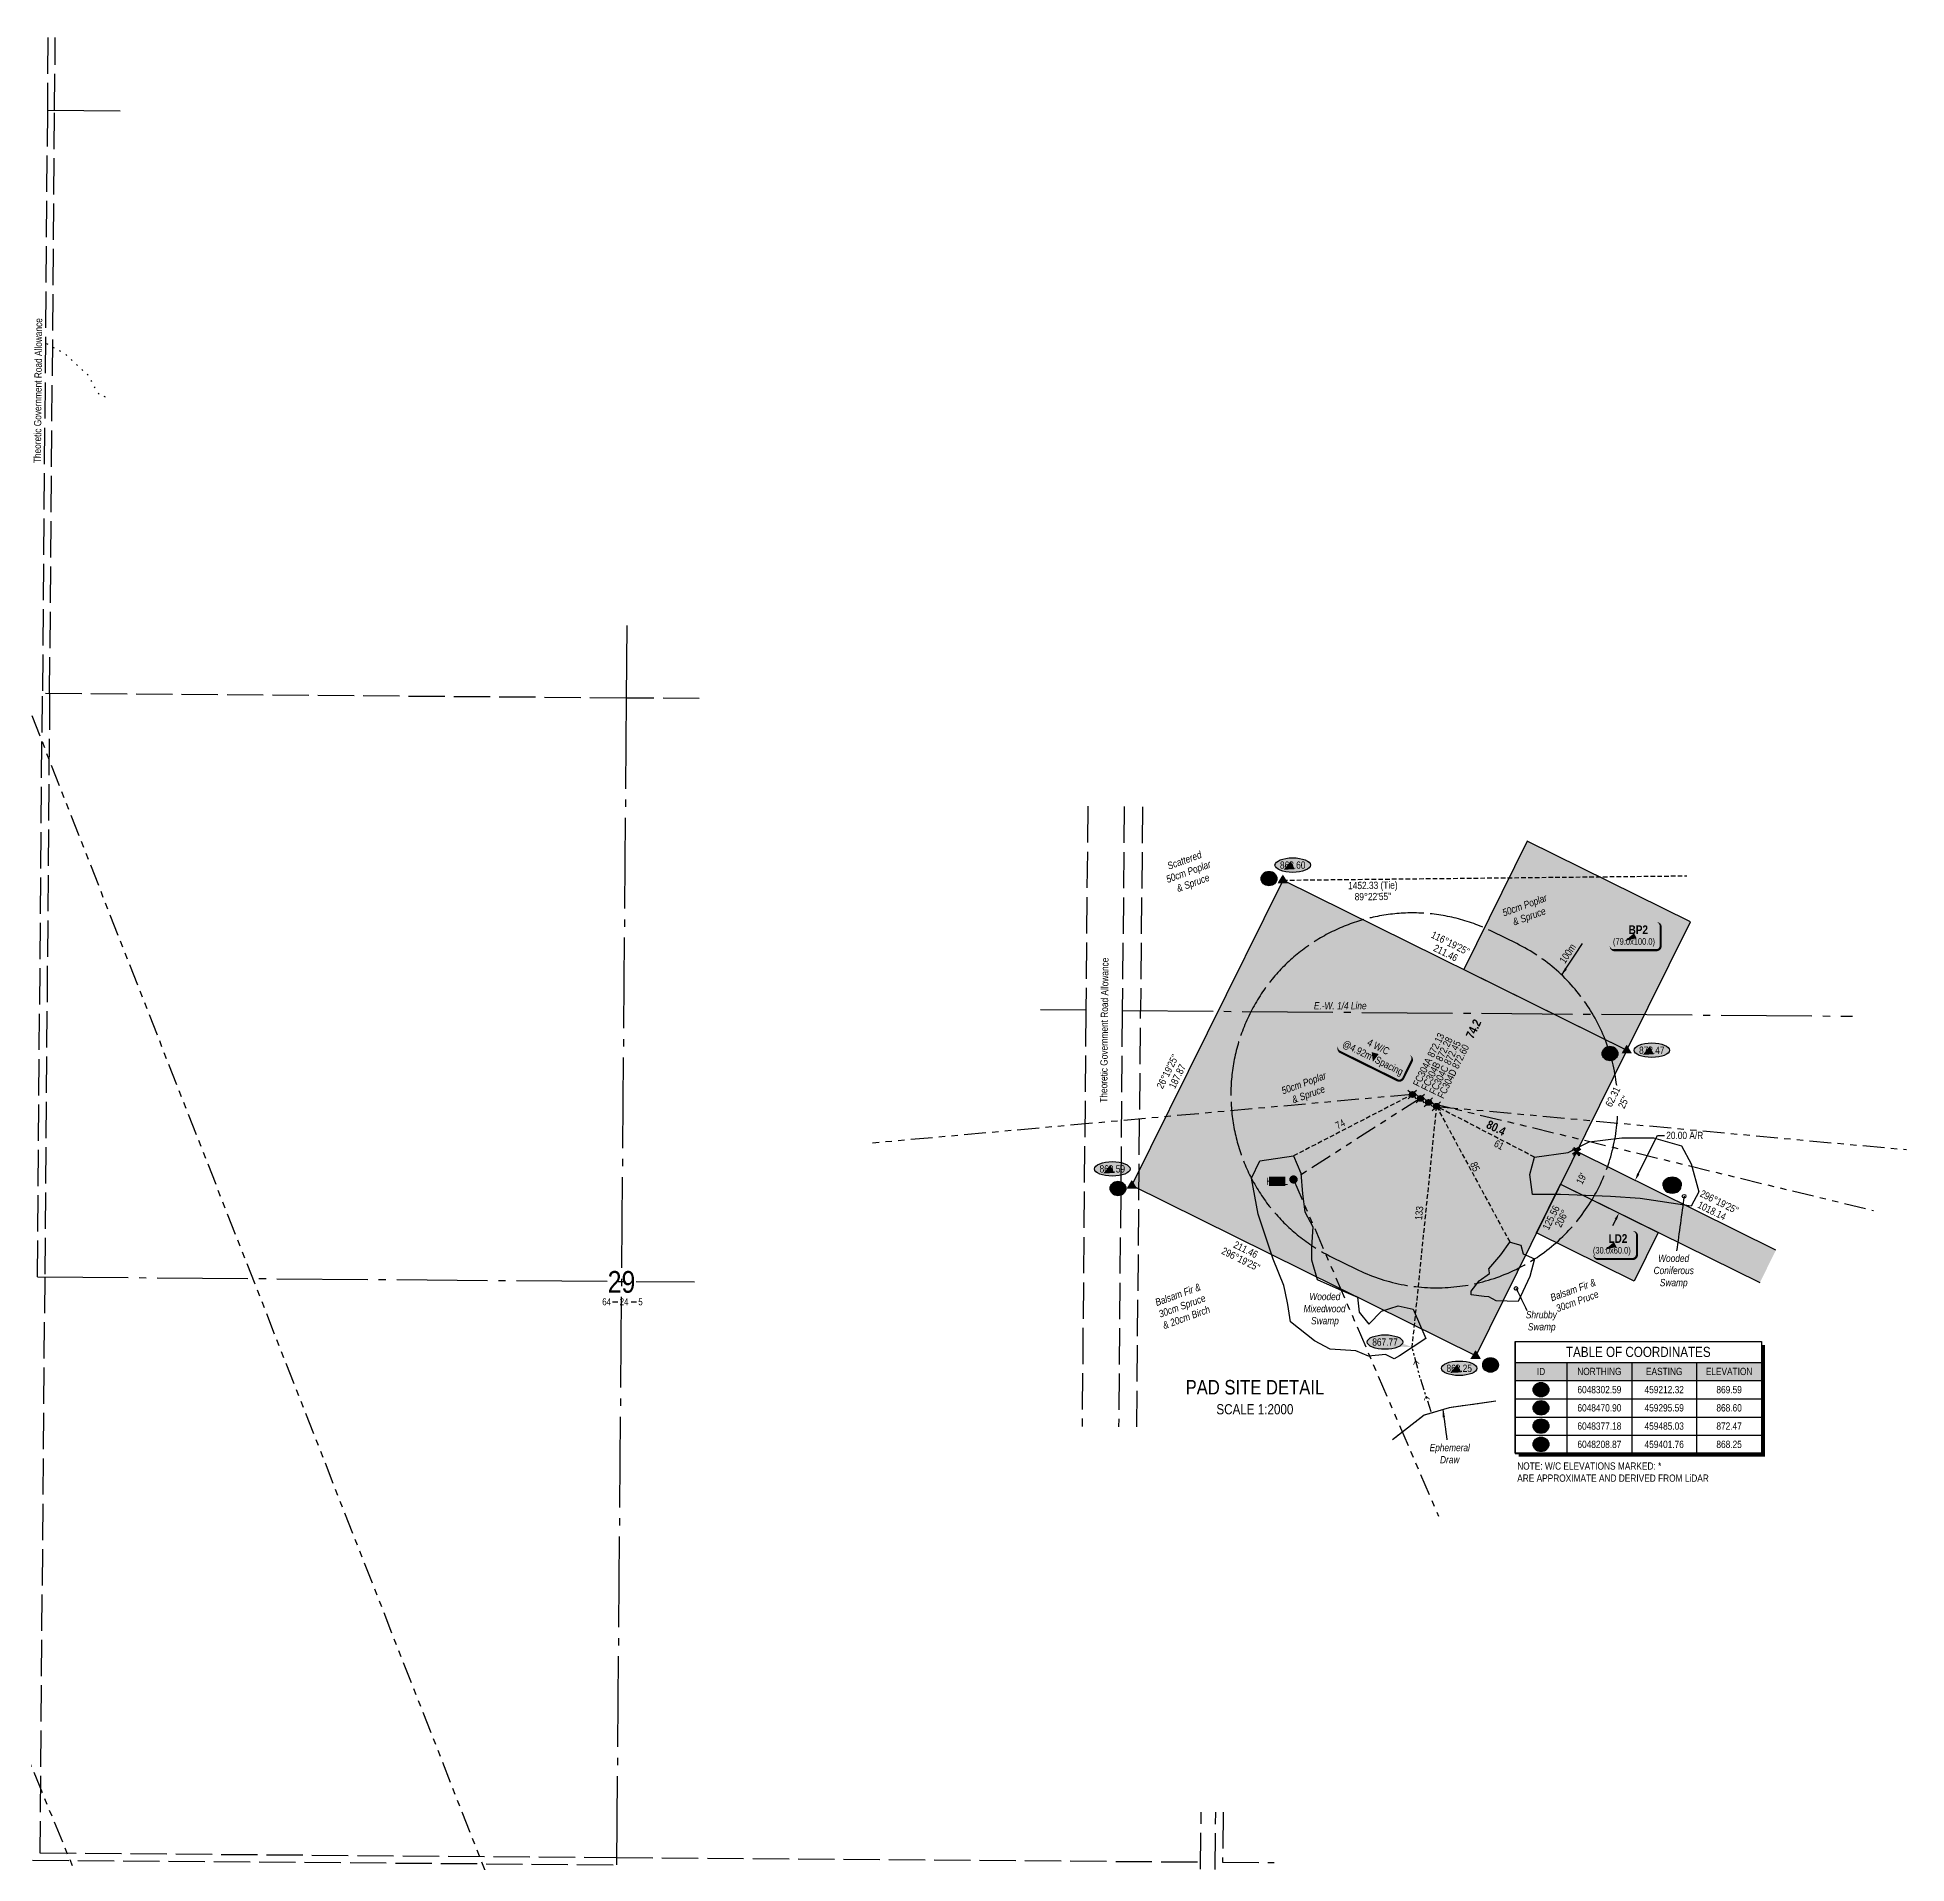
# Model space of a CAD drawing. Extents: x 451222 to 473419, y 6037124 to 6050105.
# Drawn here: x 460822 to 463397, y 6045971 to 6048486 of the extents above; entities that cross this region are included whole.
import ezdxf
from ezdxf.enums import TextEntityAlignment as Align

# ---------------------------------------------------------------- set-up
doc = ezdxf.new("R2010")
doc.units = 0
doc.header["$LTSCALE"] = 5
doc.header["$PDSIZE"] = 0.5
for name, pattern in [('foc-BUFFER', [16.75, 15, -1.75]), ('foc-DRILLPATH', [14.75, 6, -1.75, 1.75, -1.75, 1.75, -1.75]), ('foc-QUARTERLINE', [33, 25, -3, 2, -3]), ('foc-TIELINE', [1.875, 1.25, -0.625]), ('foc-TOPO-ephemeral', [6.25, 3.125, -0.625, 0.625, -0.625, 0.625, -0.625]), ('foc-UNSURVEYED', [12.5, 10, -2.5]), ('foc-WHEELTRACKS', [2, 0.4, -1.6])]:
    doc.linetypes.add(name, pattern=pattern)
doc.layers.get('Defpoints').update_dxf_attribs({"color": 9})
for name, color, linetype in [('10', 1, 'Continuous'), ('9', 3, 'Continuous'), ('AUX-BUFFER', 7, 'foc-BUFFER'), ('CG-NOTES', 7, 'Continuous'), ('DETAIL-T', 7, 'Continuous'), ('L-BD', 7, 'Continuous'), ('L-MON', 1, 'Continuous'), ('L-QSEC', 8, 'foc-QUARTERLINE'), ('L-ROAD-T', 7, 'Continuous'), ('L-SECLBL', 7, 'Continuous'), ('L-SECQ', 8, 'foc-QUARTERLINE'), ('L-TIE', 7, 'foc-TIELINE'), ('L-USEC', 7, 'foc-UNSURVEYED'), ('P-CROSSINGS', 250, 'Continuous'), ('P-ELEVATION', 7, 'Continuous'), ('P-PDRILLPATH', 12, 'foc-DRILLPATH'), ('P-PROPOSED', 10, 'Continuous'), ('P-PROPOSED-H', 21, 'Continuous'), ('P-TEMP-BLOCKS', 250, 'Continuous'), ('P-TEMP-H', 41, 'Continuous'), ('P-TEMP_WORKSPACE', 46, 'Continuous'), ('P-TXT', 4, 'Continuous'), ('T-BUSH-T', 110, 'Continuous'), ('T-DRAW', 143, 'foc-TOPO-ephemeral'), ('T-TIE', 201, 'foc-TIELINE'), ('T-WATER-P3', 160, 'foc-WHEELTRACKS'), ('T-WATER-T', 170, 'Continuous'), ('WETLAND', 143, 'Continuous'), ('WETLAND-T', 146, 'Continuous')]:
    doc.layers.add(name, color=color, linetype=linetype)
doc.layers.add('T-TIE-T', color=201, linetype='Continuous', lineweight=18)
doc.styles.add('80', font='ARIALN.TTF', dxfattribs={"height": 10})
doc.styles.add('80CG', font='ARIALN.TTF', dxfattribs={"height": 10})
doc.styles.add('80L', font='ARIALN.TTF', dxfattribs={"height": 10})
doc.styles.add('BOLD', font='ARIALNB.TTF')
doc.styles.add('Crossing', font='ARIALN.TTF', dxfattribs={"height": 10})
doc.styles.add('foc-LtypeFont', font='ARIALN.TTF', dxfattribs={"height": 7.35})
doc.styles.add('SIMPLEX', font='ARIALN.TTF')
doc.styles.get("Standard").update_dxf_attribs({"font": 'ARIALN.TTF'})
doc.linetypes.add('foc-TOPO-flowdirection-NOLINE', pattern='A,0,[">",foc-LtypeFont,S=0.3,R=0,X=0,Y=-0.945],-20,[">",foc-LtypeFont,S=0.3,R=0,X=0,Y=-0.945],0', length=20)
doc.dimstyles.new('CG2011', dxfattribs={"dimscale": 5, "dimtxt": 9, "dimasz": 2, "dimexe": 0.2, "dimexo": 0.0625, "dimgap": 0.5, "dimtad": 0, "dimtih": 1, "dimtoh": 1, "dimzin": 0, "dimdsep": 46, "dimtxsty": '80CG', "dimcen": 0.1, "dimse1": 1, "dimse2": 1, "dimclrd": 256, "dimclrt": 256, "dimaunit": 1, "dimadec": 4, "dimazin": 0, "dimtfac": 0.06, "dimtofl": 0, "dimtmove": 0, "dimatfit": 1, "dimfxl": 0.2, "dimtolj": 1, "dimtzin": 0, "dimlwd": -1, "dimarcsym": 0})
doc.dimstyles.new('Compass 5 000', dxfattribs={"dimscale": 5, "dimtxt": 9, "dimasz": 2, "dimexe": 0.2, "dimexo": 0.0625, "dimgap": 0.5, "dimtad": 0, "dimtih": 1, "dimtoh": 1, "dimzin": 0, "dimdsep": 46, "dimtxsty": '80CG', "dimcen": 0.1, "dimse1": 1, "dimse2": 1, "dimclrd": 256, "dimclrt": 256, "dimaunit": 1, "dimadec": 4, "dimazin": 0, "dimtfac": 0.06, "dimtofl": 0, "dimtmove": 0, "dimatfit": 1, "dimfxl": 0.2, "dimtolj": 1, "dimtzin": 0, "dimlwd": -1, "dimarcsym": 0})

# ---------------------------------------------------------------- blocks, each defined once
blk = doc.blocks.new('*U471')
h = blk.add_hatch(color=191)
edge = h.paths.add_edge_path()
edge.add_line((-29, -20), (29, -20))
edge.add_arc((29, -14), 6, 270, 360)
edge.add_line((35, -14), (35, 12.5))
edge.add_arc((29, 12.5), 6, 0, 90)
edge.add_line((29, 18.5), (-29, 18.5))
edge.add_arc((-29, 12.5), 6, 90, 180)
edge.add_line((-35, 12.5), (-35, -14))
edge.add_arc((-29, -14), 6, 180, 270)
at = {"color": 250, "flags": 128}
blk.add_lwpolyline([(-29, -20, 3, 3, 0), (29, -20, 3, 3, 0.414214), (35, -14, 3, 3, 0), (35, 12.5, 3, 0, 0.414214), (29, 18.5, 0, 0, 0), (-29, 18.5, 0, 0, 0.414214), (-35, 12.5, 0, 0, 0), (-35, -14, 0, 3, 0.414214)], format="xyseb", close=True, dxfattribs=at)
at = {"flags": 128}
blk.add_lwpolyline([(-14.5, -7.4, 0, 7.5, 0), (0, 0, 0, 0, 0)], format="xyseb", dxfattribs=at)
at = {"color": 250}
for tag, p, height, style in [('TEMP_AREA_W1_001', (-9.2, 2.2), 12, 'BOLD'), ('ENTER_TEXT_001', (-30.7, -12.5), 9, '80')]:
    blk.add_attdef(tag, p, '', height=height, dxfattribs=dict(at, style=style))
blk = doc.blocks.new('*U472')
h = blk.add_hatch(color=191)
edge = h.paths.add_edge_path()
edge.add_line((-24, -20), (24, -20))
edge.add_arc((24, -14), 6, 270, 360)
edge.add_line((30, -14), (30, 12.5))
edge.add_arc((24, 12.5), 6, 0, 90)
edge.add_line((24, 18.5), (-24, 18.5))
edge.add_arc((-24, 12.5), 6, 90, 180)
edge.add_line((-30, 12.5), (-30, -14))
edge.add_arc((-24, -14), 6, 180, 270)
at = {"color": 250, "flags": 128}
blk.add_lwpolyline([(-24, -20, 3, 3, 0), (24, -20, 3, 3, 0.414214), (30, -14, 3, 3, 0), (30, 12.5, 3, 0, 0.414214), (24, 18.5, 0, 0, 0), (-24, 18.5, 0, 0, 0.414214), (-30, 12.5, 0, 0, 0), (-30, -14, 0, 3, 0.414214)], format="xyseb", close=True, dxfattribs=at)
at = {"flags": 128}
blk.add_lwpolyline([(-14.5, -7.4, 0, 7.5, 0), (0, 0, 0, 0, 0)], format="xyseb", dxfattribs=at)
at = {"color": 250}
for tag, p, height, style in [('TEMP_AREA_W1_001', (-9.2, 2.2), 12, 'BOLD'), ('ENTER_TEXT_001', (-30.7, -12.5), 9, '80')]:
    blk.add_attdef(tag, p, '', height=height, dxfattribs=dict(at, style=style))
blk = doc.blocks.new('xing2')
h = blk.add_hatch(color=50)
h.dxf.hatch_style = 1
edge = h.paths.add_edge_path()
edge.add_ellipse((0, 0), major_axis=(-12.5, 0), ratio=0.816297, start_angle=0, end_angle=360)
h = blk.add_hatch(color=250)
h.dxf.hatch_style = 1
edge = h.paths.add_edge_path()
edge.add_ellipse((0, -2), major_axis=(-12.5, 0), ratio=0.816297, start_angle=0, end_angle=180)
edge.add_line((12.5, -2), (12.5, 0))
edge.add_ellipse((0, 0), major_axis=(-12.5, 0), ratio=0.816297, start_angle=0, end_angle=180, ccw=False)
edge.add_line((-12.5, 0), (-12.5, -2))
at = {"color": 250}
blk.add_ellipse((0, 0), major_axis=(-12.5, 0), ratio=0.816297, dxfattribs=at)
blk.add_ellipse((0, -2), major_axis=(-12.5, 0), ratio=0.816297, start_param=0, end_param=3.141593, dxfattribs=at)
at = {"color": 250, "style": 'Crossing'}
blk.add_attdef('CROSSING', text='', height=9, dxfattribs=at).set_placement((0.1, 0), align=Align.MIDDLE_CENTER)
at = {"color": 250, "style": 'Crossing', "flags": 1}
for tag, p in [('DESCRIPTION', (0.1, -25.8)), ('OWNER', (0.1, -12.5)), ('LOCATION', (0.1, -39.3)), ('DWG_REF', (0.1, -52.8))]:
    blk.add_attdef(tag, text='', height=9, dxfattribs=at).set_placement(p, align=Align.MIDDLE_CENTER)
blk = doc.blocks.new('WC')
at = {"layer": 'L-MON'}
h = blk.add_hatch(color=255, dxfattribs=at)
h.dxf.hatch_style = 1
edge = h.paths.add_edge_path()
edge.add_arc((0, 0), 0.9, 0, 360)
at = {"layer": 'L-MON', "color": 240, "flags": 128}
for points in [[(-0.62, 0.5), (-1.23, 1.12)], [(0.52, 0.61), (1.13, 1.21)], [(-1.18, -1.18), (-0.56, -0.57)], [(1.16, -1.18), (0.56, -0.57)]]:
    blk.add_lwpolyline(points, dxfattribs=at)
at = {"layer": 'L-MON', "color": 240}
for radius in [0.8, 0.373]:
    blk.add_circle((0, 0), radius, dxfattribs=at)
blk = doc.blocks.new('TEMP')
h = blk.add_hatch(color=255)
h.dxf.hatch_style = 1
h.paths.add_polyline_path([(0, 0.25), (-0.67, 1.15), (-0.67, 0.67), (-1.15, 0.67), (-0.25, 0), (-1.15, -0.67), (-0.67, -0.67), (-0.67, -1.15), (0, -0.25), (0.67, -1.15), (0.67, -0.67), (1.15, -0.67), (0.25, 0), (1.15, 0.67), (0.67, 0.67), (0.67, 1.15)])
h.paths.add_polyline_path([(0.57, 0.85), (0.57, 0.57), (0.85, 0.57), (0.08, 0), (0.85, -0.57), (0.57, -0.57), (0.57, -0.85), (0, -0.08), (-0.57, -0.85), (-0.57, -0.57), (-0.85, -0.57), (-0.08, 0), (-0.85, 0.57), (-0.57, 0.57), (-0.57, 0.85), (0, 0.08)], flags=16)
h = blk.add_hatch(color=1)
h.dxf.hatch_style = 1
h.paths.add_polyline_path([(0, 0.08), (-0.57, 0.85), (-0.57, 0.57), (-0.85, 0.57), (-0.08, 0), (-0.85, -0.57), (-0.57, -0.57), (-0.57, -0.85), (0, -0.08), (0.57, -0.85), (0.57, -0.57), (0.85, -0.57), (0.08, 0), (0.85, 0.57), (0.57, 0.57), (0.57, 0.85)])
at = {"color": 1}
for p, q in [((-0.08, 0), (0.08, 0)), ((0, 0.08), (0, -0.08))]:
    blk.add_line(p, q, dxfattribs=at)
at = {"color": 255, "flags": 128}
blk.add_lwpolyline([(-0.25, 0), (-1.15, 0.67), (-0.67, 0.67), (-0.67, 1.15), (0, 0.25), (0.67, 1.15), (0.67, 0.67), (1.15, 0.67), (0.25, 0), (1.15, -0.67), (0.67, -0.67), (0.67, -1.15), (0, -0.25), (-0.67, -1.15), (-0.67, -0.67), (-1.15, -0.67)], close=True, dxfattribs=at)
at = {"color": 1, "flags": 128}
blk.add_lwpolyline([(-0.08, 0), (-0.85, 0.57), (-0.57, 0.57), (-0.57, 0.85), (0, 0.08), (0.57, 0.85), (0.57, 0.57), (0.85, 0.57), (0.08, 0), (0.85, -0.57), (0.57, -0.57), (0.57, -0.85), (0, -0.08), (-0.57, -0.85), (-0.57, -0.57), (-0.85, -0.57)], close=True, dxfattribs=at)
blk = doc.blocks.new('*U500')
at = {"layer": 'CG-NOTES'}
for p, q in [((-173.4, 20.7), (166.6, 20.7)), ((-173.4, -1.7), (-173.4, 20.7)), ((166.6, 20.7), (166.6, -1.7)), ((-173.4, -133.3), (-173.4, -1.7)), ((166.6, -1.7), (166.6, -133.3)), ((166.6, -133.3), (-173.4, -133.3))]:
    blk.add_line(p, q, dxfattribs=at)
at = {"layer": 'CG-NOTES', "const_width": 5, "flags": 128}
for points in [[(169.1, -1.8), (169.1, -135.8), (-168.4, -135.8)], [(169.1, -1.8), (169.1, 15.7)]]:
    blk.add_lwpolyline(points, dxfattribs=at)
blk = doc.blocks.new('Induction_Bend_No')
at = {"layer": 'P-ELEVATION'}
h = blk.add_hatch(color=111, dxfattribs=at)
h.dxf.hatch_style = 1
edge = h.paths.add_edge_path()
edge.add_ellipse((0, 0), major_axis=(-10.9, 0), ratio=0.913794, start_angle=0, end_angle=360)
at = {"layer": 'P-ELEVATION', "color": 7, "flags": 128}
blk.add_lwpolyline([(0, 0, 5, 0, 0), (-8.5, -4.5, 0, 0, 0)], format="xyseb", dxfattribs=at)
at = {"layer": 'P-ELEVATION', "color": 7}
blk.add_ellipse((0, 0), major_axis=(-10.9, 0), ratio=0.913794, dxfattribs=at)
at = {"layer": 'P-ELEVATION', "style": '80'}
blk.add_attdef('BEND', text='', height=10, dxfattribs=at).set_placement((0, 0), align=Align.MIDDLE_CENTER)
blk = doc.blocks.new('*T502')
at = {"layer": 'CG-NOTES', "color": 0, "linetype": 'ByBlock', "lineweight": -2, "transparency": 16777216}
for p, q in [((0, 0), (339.5, 0)), ((0, 0), (0, -100.5)), ((71.4, 0), (71.4, -100.5)), ((160.8, 0), (160.8, -100.5)), ((250.1, 0), (250.1, -100.5)), ((339.5, 0), (339.5, -100.5)), ((0, -25), (339.5, -25)), ((0, -50.2), (339.5, -50.2)), ((0, -75.3), (339.5, -75.3)), ((0, -100.5), (339.5, -100.5))]:
    blk.add_line(p, q, dxfattribs=at)
at = {"layer": 'CG-NOTES', "color": 0, "transparency": 16777216, "xscale": 0.9984582529836372, "yscale": 0.9984582529836372, "zscale": 0.9984582529836372}
for p, values in [((35.7, -12.5), {'BEND': '1'}), ((35.7, -37.6), {'BEND': '2'}), ((35.7, -62.7), {'BEND': '3'}), ((35.7, -87.9), {'BEND': '4'})]:
    blk.add_blockref('Induction_Bend_No', p, dxfattribs=at).add_auto_attribs(values)
at = {"layer": 'CG-NOTES', "color": 0, "transparency": 16777216, "width": 86.367, "attachment_point": 5, "style": '80'}
for s, insert, char_height in [('6048302.59', (116.1, -12.5), 10), ('459212.32', (205.4, -12.5), 10), ('869.59', (294.8, -12.5), 9.99), ('6048470.90', (116.1, -37.6), 10), ('459295.59', (205.4, -37.6), 10), ('868.60', (294.8, -37.6), 9.99), ('6048377.18', (116.1, -62.7), 10), ('459485.03', (205.4, -62.7), 10), ('872.47', (294.8, -62.7), 9.99), ('6048208.87', (116.1, -87.9), 10), ('459401.76', (205.4, -87.9), 10), ('868.25', (294.8, -87.9), 9.99)]:
    blk.add_mtext(s, dxfattribs=dict(at, insert=insert, char_height=char_height))
blk = doc.blocks.new('*U501')
h = blk.add_hatch(color=254)
edge = h.paths.add_edge_path()
edge.add_line((-44, -20), (44, -20))
edge.add_arc((44, -14), 6, 270, 360)
edge.add_line((50, -14), (50, 12.5))
edge.add_arc((44, 12.5), 6, 0, 90)
edge.add_line((44, 18.5), (-44, 18.5))
edge.add_arc((-44, 12.5), 6, 90, 180)
edge.add_line((-50, 12.5), (-50, -14))
edge.add_arc((-44, -14), 6, 180, 270)
at = {"color": 1, "flags": 128}
blk.add_lwpolyline([(-44, -20, 3, 3, 0), (44, -20, 3, 3, 0.414214), (50, -14, 3, 3, 0), (50, 12.5, 3, 0, 0.414214), (44, 18.5, 0, 0, 0), (-44, 18.5, 0, 0, 0.414214), (-50, 12.5, 0, 0, 0), (-50, -14, 0, 3, 0.414214)], format="xyseb", close=True, dxfattribs=at)
blk.add_lwpolyline([(2.5, -12.2, 0, 10, 0), (0, 0, 5, 5, 0)], format="xyseb", dxfattribs=at)
at = {"color": 1, "style": '80'}
blk.add_attdef('ENTER_TEXT_001', (-36, -5), '', height=10, dxfattribs=at)
blk = doc.blocks.new('*T503')
at = {"layer": 'CG-NOTES', "color": 5, "lineweight": -2, "transparency": 16777216}
for p, q in [((0, 0), (339.5, 0)), ((0, 0), (0, -53.9)), ((339.5, 0), (339.5, -53.9)), ((0, -29), (339.5, -29)), ((71.4, -29), (71.4, -53.9)), ((160.8, -29), (160.8, -53.9)), ((250.1, -29), (250.1, -53.9)), ((0, -53.9), (339.5, -53.9))]:
    blk.add_line(p, q, dxfattribs=at)
at = {"layer": 'CG-NOTES', "color": 254, "linetype": 'Continuous', "transparency": 16777216}
for points in [[(0, -29), (0, -53.9), (71.4, -29), (71.4, -53.9)], [(71.4, -29), (71.4, -53.9), (160.8, -29), (160.8, -53.9)], [(160.8, -29), (160.8, -53.9), (250.1, -29), (250.1, -53.9)], [(250.1, -29), (250.1, -53.9), (339.5, -29), (339.5, -53.9)]]:
    blk.add_solid(points, dxfattribs=at)
at = {"layer": 'CG-NOTES', "color": 0, "linetype": 'Continuous', "transparency": 16777216, "insert": (169.7, -14.5), "char_height": 13.978, "width": 333.485, "attachment_point": 5}
blk.add_mtext('{\\C14;TABLE OF COORDINATES}', dxfattribs=at)
at = {"layer": 'CG-NOTES', "color": 0, "linetype": 'Continuous', "transparency": 16777216, "char_height": 9.98, "attachment_point": 5, "style": '80'}
for s, insert, width in [('ID', (35.7, -41.4), 68.394), ('NORTHING', (116.1, -41.4), 86.367), ('EASTING', (205.4, -41.4), 86.367), ('ELEVATION', (294.8, -41.4), 86.367)]:
    blk.add_mtext(s, dxfattribs=dict(at, insert=insert, width=width))
blk = doc.blocks.new('TRIA')
blk.add_hatch(color=255).paths.add_polyline_path([(-0.04, 1.52), (-1.47, -0.87), (1.39, -0.87)])
blk = doc.blocks.new('TRIAA')
blk.add_blockref('TRIA', (0, 0))
blk = doc.blocks.new('TRIB')
at = {"color": 1}
blk.add_lwpolyline([(-1.12, -0.67), (-0.04, 1.13), (1.04, -0.67)], close=True, dxfattribs=at)
blk = doc.blocks.new('TRIBB')
blk.add_blockref('TRIB', (0, 0))
blk = doc.blocks.new('TRICC')
for name in ['TRIAA', 'TRIBB']:
    blk.add_blockref(name, (0, 0))
blk = doc.blocks.new('plspike')
blk.add_blockref('TRICC', (0, 0))
blk = doc.blocks.new('*U541')
at = {"layer": 'P-ELEVATION'}
h = blk.add_hatch(color=111, dxfattribs=at)
h.dxf.hatch_style = 1
edge = h.paths.add_edge_path()
edge.add_ellipse((0, 0), major_axis=(-24.4, 0), ratio=0.410256, start_angle=0, end_angle=360)
at = {"layer": 'P-ELEVATION', "color": 7, "flags": 128}
blk.add_lwpolyline([(0, 0, 12.5, 0, 0), (37.1, -6.8, 0, 0, 0)], format="xyseb", dxfattribs=at)
at = {"layer": 'P-ELEVATION', "color": 7}
blk.add_ellipse((0, 0), major_axis=(-24.4, 0), ratio=0.410256, dxfattribs=at)
at = {"layer": 'P-ELEVATION', "style": '80'}
blk.add_attdef('ELEVATION', text='', height=10, dxfattribs=at).set_placement((0, 0), align=Align.MIDDLE_CENTER)
blk = doc.blocks.new('*D542')
at = {"layer": 'Defpoints', "color": 0, "linetype": 'Continuous', "transparency": 16777216}
for p in [(463023.3, 6046911.7), (463023.6, 6046911.5), (463001.4, 6046866.7)]:
    blk.add_point(p, dxfattribs=at)
at = {"layer": 'P-TXT', "transparency": 16777216}
for p, q in [((463027.7, 6046920.6), (463053.9, 6046973.6)), ((463053.9, 6046973.6), (463063.9, 6046973.6)), ((462996.7, 6046857.9), (462992.2, 6046849))]:
    blk.add_line(p, q, dxfattribs=at)
at = {"layer": 'P-TXT', "linetype": 'Continuous', "transparency": 16777216}
for points in [[(463026.2, 6046921.4), (463029.2, 6046919.9), (463023.3, 6046911.7)], [(462995.2, 6046858.7), (462998.2, 6046857.2), (463001.1, 6046866.9)]]:
    blk.add_solid(points, dxfattribs=at)
at = {"layer": 'P-TXT', "linetype": 'Continuous', "transparency": 16777216, "insert": (463091.6, 6046973.6), "char_height": 10, "attachment_point": 5, "style": '80CG'}
blk.add_mtext('\\A1;20.00 A/R', dxfattribs=at)
blk = doc.blocks.new('plbh')
at = {"layer": 'L-MON'}
h = blk.add_hatch(color=255, dxfattribs=at)
h.dxf.hatch_style = 1
edge = h.paths.add_edge_path()
edge.add_arc((0, 0), 1.16, 0, 360)
h = blk.add_hatch(color=256, dxfattribs=at)
h.dxf.hatch_style = 1
h.paths.add_polyline_path([(-0.96, 0, 1), (0.96, 0, 1)])
h.paths.add_polyline_path([(0.91, 0, -1), (-0.91, 0, -1)], flags=16)
h.paths.add_polyline_path([(0.45, 0, -1), (-0.45, 0, -1)], flags=0)
h = blk.add_hatch(color=256, dxfattribs=at)
h.dxf.hatch_style = 1
h.paths.add_polyline_path([(-0.45, 0, 1), (0.45, 0, 1)])
h.paths.add_polyline_path([(0.4, 0, -1), (-0.4, 0, -1)], flags=16)
at = {"layer": 'L-MON', "color": 240}
for radius in [0.96, 0.91, 0.45, 0.4]:
    blk.add_circle((0, 0), radius, dxfattribs=at)
blk = doc.blocks.new('L-SECLBL')
at = {"layer": '9', "color": 7}
for p, q in [((-5.1, -27.8), (-12.3, -27.8)), ((20.7, -27.8), (13.5, -27.8))]:
    blk.add_line(p, q, dxfattribs=at)
at = {"layer": '10', "color": 2, "style": 'SIMPLEX'}
blk.add_attdef('SEC', text='', height=30, dxfattribs=at).set_placement((0, 0), align=Align.MIDDLE)
at = {"layer": '10', "color": 5, "style": '80L'}
blk.add_attdef('TWP', text='', height=9.5, dxfattribs=at).set_placement((-14.4, -27.4), align=Align.MIDDLE_RIGHT)
blk.add_attdef('RGE', text='', height=9.5, dxfattribs=at).set_placement((3.6, -27.4), align=Align.MIDDLE_CENTER)
blk.add_attdef('MER', text='', height=9.5, dxfattribs=at).set_placement((23.2, -27.4), align=Align.MIDDLE_LEFT)
blk = doc.blocks.new('we')
at = {"layer": 'P-ELEVATION'}
h = blk.add_hatch(color=111, dxfattribs=at)
h.dxf.hatch_style = 1
edge = h.paths.add_edge_path()
edge.add_ellipse((0, 0), major_axis=(-24.4, 0), ratio=0.410256, start_angle=0, end_angle=360)
at = {"layer": 'P-ELEVATION', "color": 7, "flags": 128}
blk.add_lwpolyline([(0, 0, 12.5, 0, 0), (-12.4, -6.4, 0, 0, 0)], format="xyseb", dxfattribs=at)
at = {"layer": 'P-ELEVATION', "color": 7}
blk.add_ellipse((0, 0), major_axis=(-24.4, 0), ratio=0.410256, dxfattribs=at)
at = {"layer": 'P-ELEVATION', "style": '80'}
blk.add_attdef('ELEVATION', text='', height=10, dxfattribs=at).set_placement((0, 0), align=Align.MIDDLE_CENTER)

msp = doc.modelspace()

# ---------------------------------------------------------------- hatches: boundary and pattern name
at = {"layer": 'P-PROPOSED-H'}
h = msp.add_hatch(color=256, dxfattribs=at)
h.dxf.hatch_style = 1
h.paths.add_polyline_path([(462538.335, 6047325.288), (463011.925, 6047090.986), (462803.76, 6046670.224), (462330.169, 6046904.526)])
h = msp.add_hatch(color=256, dxfattribs=at)
h.dxf.hatch_style = 1
h.paths.add_polyline_path([(463195.11, 6046770.91), (463217.27, 6046815.702), (462942.891, 6046951.447), (462920.73, 6046906.655)])
at = {"layer": 'P-TEMP-H'}
h = msp.add_hatch(color=256, dxfattribs=at)
h.dxf.hatch_style = 1
h.paths.add_polyline_path([(463011.925, 6047090.986), (463099.417, 6047267.832), (462874.669, 6047379.023), (462787.177, 6047202.177)])
h = msp.add_hatch(color=256, dxfattribs=at)
h.dxf.hatch_style = 1
h.paths.add_polyline_path([(463055.176, 6046840.14), (463021.919, 6046772.917), (462887.473, 6046839.432), (462920.73, 6046906.655)])

# ---------------------------------------------------------------- linework, layer by layer
at = {"layer": 'AUX-BUFFER', "color": 251, "linetype": 'foc-BUFFER', "flags": 128}
msp.add_lwpolyline([(462638.688, 6046789.697, 1), (462860.405, 6047237.85), (462827.348, 6047254.204, 1), (462605.631, 6046806.051)], format="xyb", close=True, dxfattribs=at)
at = {"layer": 'L-QSEC'}
for p, q in [((460836.147, 6048386.019), (460936.361, 6048385.242)), ((461634.455, 6047676.018), (461633.62, 6047576.191)), ((461633.62, 6047576.191), (461620.189, 6045969.006)), ((460822.436, 6046778.859), (461727.53, 6046771.813))]:
    msp.add_line(p, q, dxfattribs=at)
at = {"layer": 'L-SECQ', "flags": 128}
for points in [[(462266.639, 6047146.199), (462204.348, 6047146.81)], [(462316.903, 6047145.751), (463322.893, 6047137.878)]]:
    msp.add_lwpolyline(points, dxfattribs=at)
at = {"layer": 'L-TIE', "flags": 128}
msp.add_lwpolyline([(462538.335, 6047325.288), (463094.536, 6047331.291)], dxfattribs=at)
at = {"layer": 'L-USEC'}
for p, q in [((460837.006, 6048486.263), (460836.147, 6048386.019)), ((460846.195, 6048385.957), (460847.053, 6048486.178)), ((460836.147, 6048386.02), (460829.292, 6047582.454)), ((460839.339, 6047582.376), (460846.195, 6048385.957)), ((460822.436, 6046778.859), (460829.292, 6047582.439)), ((461633.62, 6047576.191), (460829.292, 6047582.454)), ((460839.339, 6047582.376), (460832.484, 6046778.795)), ((461734.24, 6047575.409), (461633.62, 6047576.191)), ((462269.332, 6047427.046), (462266.639, 6047146.199)), ((462319.596, 6047426.564), (462316.903, 6047145.717)), ((462344.739, 6047426.323), (462342.046, 6047145.476)), ((462266.639, 6047146.199), (462261.546, 6046572.717)), ((462316.903, 6047145.753), (462311.811, 6046572.27)), ((462336.943, 6046572.047), (462342.035, 6047145.608)), ((460832.484, 6046778.795), (460825.714, 6045985.267)), ((462424.823, 6045962.734), (462425.468, 6046041.623)), ((462444.918, 6045962.577), (462445.563, 6046041.466)), ((462455.61, 6046041.388), (462455.048, 6045972.546)), ((460815.58, 6045975.297), (461620.19, 6045969.006)), ((460825.714, 6045985.267), (461620.284, 6045979.053)), ((461620.284, 6045979.053), (462424.905, 6045972.781)), ((462455.048, 6045972.546), (462525.942, 6045971.993))]:
    msp.add_line(p, q, dxfattribs=at)
at = {"layer": 'P-PDRILLPATH'}
for p, q in [((459945.657, 6048209.844), (461751.116, 6043832.339)), ((462716.337, 6047030.096), (461972.587, 6046963.065)), ((462727.361, 6047024.642), (462552.715, 6046912.96)), ((462738.386, 6047019.188), (463351.475, 6046870.245)), ((462749.41, 6047013.733), (463397.27, 6046954.121)), ((462552.715, 6046912.96), (462752.458, 6046449.316))]:
    msp.add_line(p, q, dxfattribs=at)
msp.add_lwpolyline([(459380.569, 6048346.016), (460545.354, 6048238.839), (462306.834, 6043748.41)], dxfattribs=at)
at = {"layer": 'P-PROPOSED'}
msp.add_lwpolyline([(462538.335, 6047325.288), (463011.925, 6047090.986), (462803.76, 6046670.224), (462330.169, 6046904.526)], close=True, dxfattribs=at)
at = {"layer": 'P-PROPOSED', "flags": 128}
msp.add_lwpolyline([(463217.27, 6046815.702), (462942.891, 6046951.447), (462920.73, 6046906.655), (463195.11, 6046770.91)], dxfattribs=at)
at = {"layer": 'P-TEMP_WORKSPACE', "flags": 128}
msp.add_lwpolyline([(463011.925, 6047090.986), (463099.417, 6047267.832), (462874.669, 6047379.023), (462787.177, 6047202.177)], close=True, dxfattribs=at)
at = {"layer": 'P-TEMP_WORKSPACE'}
msp.add_lwpolyline([(463055.176, 6046840.14), (463021.919, 6046772.917), (462887.473, 6046839.432), (462920.73, 6046906.655)], close=True, dxfattribs=at)
at = {"layer": 'T-DRAW', "flags": 128}
for points in [[(462742.455, 6046592.855), (462726.825, 6046640.76), (462717.665, 6046675.898), (462715.855, 6046682.225)], [(462831.618, 6046607.543), (462767.31, 6046598.403), (462732.565, 6046588.138), (462689.273, 6046554.48)]]:
    msp.add_lwpolyline(points, dxfattribs=at)
at = {"layer": 'T-DRAW', "const_width": 1, "flags": 128}
for points in [[(462718.094, 6046657.683), (462720.702, 6046663.418), (462725.918, 6046659.247)], [(462732.699, 6046608.677), (462735.307, 6046614.412), (462740.523, 6046610.241)]]:
    msp.add_lwpolyline(points, dxfattribs=at)
at = {"layer": 'T-DRAW', "linetype": 'foc-TOPO-flowdirection-NOLINE', "flags": 128}
msp.add_lwpolyline([(462831.618, 6046607.543), (462767.31, 6046598.403), (462732.565, 6046588.138), (462689.273, 6046554.48)], dxfattribs=at)
at = {"layer": 'T-TIE', "flags": 128}
for points in [[(462716.49, 6047030.128), (462552.849, 6046945.495)], [(462749.546, 6047013.773), (462715.855, 6046682.225)], [(462749.546, 6047013.773), (462850.691, 6046826.839)], [(462884.731, 6046943.664), (462749.546, 6047013.773)]]:
    msp.add_lwpolyline(points, dxfattribs=at)
at = {"layer": 'T-WATER-P3', "flags": 128}
msp.add_lwpolyline([(460916.348, 6047990.537), (460906.889, 6047995.035), (460892.444, 6048020.7), (460860.445, 6048050.437), (460834.503, 6048064.525), (460831.841, 6048066.519)], dxfattribs=at)
at = {"layer": 'WETLAND'}
for points in [[(463005.117, 6046970.123), (463048.773, 6046970.123), (463087.138, 6046959.539), (463100.367, 6046934.404), (463110.951, 6046896.039), (463100.367, 6046876.195), (463030.253, 6046886.779), (462989.242, 6046889.425), (462920.45, 6046892.07), (462882.086, 6046892.07), (462878.117, 6046919.852), (462884.731, 6046943.664), (462931.034, 6046950.279), (462960.138, 6046964.831), (463005.117, 6046970.123)], [(462643.071, 6046730.01), (462656.311, 6046713.627), (462674.058, 6046731.714), (462696.998, 6046739.068), (462717.741, 6046734.422), (462735.195, 6046693.99), (462698.953, 6046670.253), (462691.323, 6046665.773), (462679.26, 6046671.782), (462656.058, 6046669.489), (462638.732, 6046677.083), (462603.034, 6046679.288), (462581.756, 6046690.859), (462548.735, 6046716.857), (462544.844, 6046740.734), (462541.017, 6046758.482), (462539.175, 6046767.019), (462524.572, 6046803.281), (462503.901, 6046865.293), (462494.806, 6046914.902), (462506.547, 6046938.88), (462552.849, 6046945.495), (462562.605, 6046921.517), (462565.086, 6046893.405), (462568.393, 6046868.6), (462579.142, 6046847.93), (462577.488, 6046819.818), (462577.488, 6046802.454), (462585.537, 6046775.346), (462615.012, 6046761.962), (462640.746, 6046750.895), (462643.071, 6046730.01)], [(462797.355, 6046753.925), (462797.27, 6046759.108), (462808.482, 6046773.159), (462822.907, 6046783.663), (462822.292, 6046787.906), (462821.988, 6046790), (462838.173, 6046809.06), (462850.691, 6046826.839), (462851.016, 6046826.742), (462865.829, 6046822.342), (462868.955, 6046810.373), (462884.628, 6046803.797), (462878.078, 6046779.171), (462862.393, 6046744.929), (462831.684, 6046745.977), (462821.933, 6046751.144), (462815.468, 6046751.876), (462797.355, 6046753.925)]]:
    msp.add_lwpolyline(points, close=True, dxfattribs=at)

# ---------------------------------------------------------------- block references
for p, values in [((462551.606, 6047346.04), {'ELEVATION': '868.60'}), ((463046.239, 6047091.061), {'ELEVATION': '872.47'}), ((462303.137, 6046927.588), {'ELEVATION': '869.59'}), ((462780.999, 6046652.878), {'ELEVATION': '868.25'})]:
    msp.add_blockref('we', p).add_auto_attribs(values)
for name, p in [('*T503', (462857.968, 6046689.864)), ('*T502', (462857.968, 6046635.947))]:
    msp.add_blockref(name, p)
at = {"layer": 'CG-NOTES', "xscale": 0.9984582529836372, "yscale": 0.9984582529836372, "zscale": 0.9984582529836372}
msp.add_blockref('*U500', (463031.08, 6046669.169), dxfattribs=at)
at = {"layer": 'L-BD'}
ref = msp.add_blockref('*U501', (462665.261, 6047087.066), dxfattribs=dict(at, xscale=0.9984323099138774, yscale=0.9984323099138774, zscale=0.9984323099138774, rotation=333.6763888888889))
ref.add_attrib('ENTER_TEXT_001', '4 W/C', (462653.302, 6047098.333), dxfattribs={"layer": '0', "color": 1, "height": 9.9843, "rotation": 333.676389, "style": '80'})
ref.add_attrib('ENTER_TEXT_002', '@4.92m  Spacing', (462619.189, 6047096.447), dxfattribs={"layer": '0', "color": 1, "height": 9.98432, "rotation": 333.676389, "style": '80'})
at = {"layer": 'L-BD', "color": 6, "linetype": 'Continuous', "xscale": 0.99948202, "yscale": 0.99948202, "zscale": 0.99948202}
msp.add_blockref('*U541', (462678.766, 6046689.047), dxfattribs=at).add_auto_attribs({'ELEVATION': '867.77'})
at = {"layer": 'L-MON', "color": 6, "xscale": 0.9989572619550324, "yscale": 0.9989572619550324, "zscale": 0.9989572619550324}
for p, values in [((462518.95, 6047327.477), {'BEND': '2'}), ((462988.628, 6047086.473), {'BEND': '3'}), ((462310.903, 6046900.594), {'BEND': '1'}), ((462824.179, 6046657.459), {'BEND': '4'})]:
    msp.add_blockref('Induction_Bend_No', p, dxfattribs=at).add_auto_attribs(values)
at = {"layer": 'L-MON', "color": 6, "linetype": 'Continuous', "xscale": 4.999999999999989, "yscale": 4.999999999999989, "zscale": 4.999999999999989}
for p in [(462538.335, 6047325.288), (463011.925, 6047090.986), (462330.169, 6046904.526), (462803.76, 6046670.224)]:
    msp.add_blockref('plspike', p, dxfattribs=at)
at = {"layer": 'L-MON', "color": 6}
for name, p, xscale, yscale, zscale in [('WC', (462716.49, 6047030.128), 4.999999999999987, 4.999999999999987, 4.999999999999987), ('WC', (462727.509, 6047024.676), 4.999999999999987, 4.999999999999987, 4.999999999999987), ('WC', (462738.528, 6047019.225), 4.999999999999987, 4.999999999999987, 4.999999999999987), ('WC', (462749.546, 6047013.773), 4.999999999999987, 4.999999999999987, 4.999999999999987), ('TEMP', (462942.891, 6046951.447), 4.999999999999987, 4.999999999999987, 4.999999999999987), ('plbh', (462552.715, 6046912.96), 4.997410099999992, 4.997410099999992, 4.997410099999992)]:
    msp.add_blockref(name, p, dxfattribs=dict(at, xscale=xscale, yscale=yscale, zscale=zscale))
at = {"layer": 'L-SECLBL', "color": 6, "linetype": 'Continuous', "xscale": 0.9989643083032793, "yscale": 0.9989643083032793, "zscale": 0.9989643083032793}
msp.add_blockref('L-SECLBL', (461627.012, 6046771.898), dxfattribs=at).add_auto_attribs({'SEC': '29', 'TWP': '64', 'RGE': '24', 'MER': '5'})
at = {"layer": 'P-CROSSINGS', "color": 6, "xscale": 0.99948202, "yscale": 0.99948202, "zscale": 0.99948202}
msp.add_blockref('xing2', (463074.357, 6046906.258), dxfattribs=at).add_auto_attribs({'CROSSING': 'X2'})
at = {"layer": 'P-TEMP-BLOCKS', "color": 6, "xscale": 0.99948202, "yscale": 0.99948202, "zscale": 0.99948202}
for name, p, values in [('*U471', (463023.491, 6047248.826), {'TEMP_AREA_W1_001': 'BP2', 'ENTER_TEXT_001': '(79.0x100.0)'}), ('*U472', (462995.822, 6046823.432), {'TEMP_AREA_W1_001': 'LD2', 'ENTER_TEXT_001': '(30.0x60.0)'})]:
    msp.add_blockref(name, p, dxfattribs=at).add_auto_attribs(values)

# ---------------------------------------------------------------- texts
at = {"color": 14, "insert": (462530.233, 6046910.496), "char_height": 9.9948, "attachment_point": 5, "style": '80L', "bg_fill": 1, "box_fill_scale": 1.15, "bg_fill_color": 21, "bg_fill_transparency": 0}
msp.add_mtext_dynamic_manual_height_columns('HEEL', width=19.08007, gutter_width=47.525, heights=[0], dxfattribs=at)
at = {"layer": 'AUX-BUFFER', "insert": (462918.334, 6047215.113), "char_height": 9.9948, "attachment_point": 1, "rotation": 56.561609, "style": '80L'}
msp.add_mtext_dynamic_manual_height_columns('100m', width=34.25229, gutter_width=225.117, heights=[0], dxfattribs=at)
at = {"layer": 'DETAIL-T', "color": 3, "insert": (462499.536, 6046613.035), "char_height": 19.98964, "width": 224.12186, "attachment_point": 5, "style": '80CG'}
msp.add_mtext('PAD SITE DETAIL\\P{\\H0.7x;SCALE 1:2000}', dxfattribs=at)
at = {"layer": 'L-BD', "style": '80L'}
for s, height, rotation, p in [('1452.33 (Tie)', 9.99482, 0.6184, (462662.053, 6047316.967)), ("89°22'55''", 9.9948, 0.6184, (462662.207, 6047302.725)), ('1018.14', 9.9948, 333.6768, (463129.089, 6046870.008))]:
    msp.add_text(s, height=height, rotation=rotation, dxfattribs=at).set_placement(p, align=Align.MIDDLE)
at = {"layer": 'L-BD', "color": 5, "linetype": 'Continuous', "style": '80L'}
for s, height, rotation, p in [("116°19'25''", 9.99482, 333.6768, (462768.919, 6047238.526)), ('211.46', 9.9948, 333.6768, (462762.271, 6047225.089)), ("26°19'25''", 9.9948, 63.6768, (462379.183, 6047061.717)), ('187.87', 9.9948, 63.6768, (462392.621, 6047055.069)), ("206°             19'", 9.99482, 63.6768, (462934.564, 6046884.608)), ('125.56', 9.9948, 63.6768, (462907.454, 6046860.376)), ("296°19'25''", 9.99482, 333.6768, (462480.211, 6046803.08)), ('211.46', 9.9948, 333.6768, (462486.859, 6046816.518))]:
    msp.add_text(s, height=height, rotation=rotation, dxfattribs=at).set_placement(p, align=Align.MIDDLE)
at = {"layer": 'L-BD', "color": 3, "style": 'BOLD'}
for s, rotation, p in [('74.2', 63.676787, (462800.076, 6047105.793)), ('80.4', 333.676787, (462817.143, 6046984.603))]:
    msp.add_text(s, height=11.9938, rotation=rotation, dxfattribs=at).set_placement(p)
at = {"layer": 'L-BD', "char_height": 9.98432, "attachment_point": 1, "rotation": 63.676389, "style": '80L', "bg_fill": 1, "box_fill_scale": 1.1, "bg_fill_color": 21, "bg_fill_transparency": 0}
for s, width, insert in [('FC304A 872.13', 84.33883, (462716.615, 6047044.151)), ('FC304B 872.28', 84.33883, (462727.922, 6047038.622)), ('FC304C 872.45', 84.96605, (462739.02, 6047033.193)), ('FC304D 872.60', 84.96605, (462750.259, 6047027.935))]:
    msp.add_mtext_dynamic_manual_height_columns(s, width=width, gutter_width=49.973, heights=[0], dxfattribs=dict(at, insert=insert))
at = {"layer": 'L-BD', "linetype": 'Continuous', "insert": (462860.874, 6046523.251), "char_height": 9.99482, "attachment_point": 1, "style": '80L'}
msp.add_mtext_dynamic_manual_height_columns('NOTE: W/C ELEVATIONS MARKED: * \\PARE APPROXIMATE AND DERIVED FROM LiDAR', width=273.84305, gutter_width=50.026, heights=[0], dxfattribs=at)
at = {"layer": 'L-ROAD-T', "style": '80L'}
for p in [(460823.196, 6047999.592), (462292.033, 6047118.655)]:
    msp.add_text('Theoretic Government Road Allowance', height=9.99482, rotation=89.491248, dxfattribs=at).set_placement(p, align=Align.MIDDLE_CENTER)
at = {"layer": 'L-SECQ', "insert": (462580.807, 6047157.273), "char_height": 10, "attachment_point": 1, "style": '80L'}
msp.add_mtext_dynamic_manual_height_columns('{\\fArial Narrow|b0|i1|c0|p34;E.-W. 1/4 Line}', width=72.48066, gutter_width=50.052, heights=[0], dxfattribs=at)
at = {"layer": 'T-BUSH-T', "linetype": 'Continuous', "char_height": 9.99482, "attachment_point": 1, "rotation": 20, "style": '80L'}
for s, insert in [('\\pi11.15424;{\\fArial Narrow|b0|i1|c0|p34;Scattered \\P\\pi3.29678;50cm Poplar \\P\\pi12.57915;& Spruce}', (462367.228, 6047345.263)), ('\\pi3.29678;{\\fArial Narrow|b0|i1|c0|p34;50cm Poplar \\P\\pi12.57915;& Spruce}', (462836.028, 6047283.446)), ('\\pi3.29678;{\\fArial Narrow|b0|i1|c0|p34;50cm Poplar \\P\\pi12.57915;& Spruce}', (462531.881, 6047038.383)), ('\\pi3.10588;{\\fArial Narrow|b0|i1|c0|p34;Balsam Fir & \\P\\pi2.26048;30cm Spruce \\P\\pi2.08322;& 20cm Birch}', (462358.065, 6046746.808)), ('\\pi3.10588;{\\fArial Narrow|b0|i1|c0|p34;Balsam Fir & \\P\\pi5.44437;30cm Pruce}', (462902.36, 6046753.351))]:
    msp.add_mtext_dynamic_manual_height_columns(s, width=71.06901, gutter_width=50.026, heights=[0], dxfattribs=dict(at, insert=insert))
at = {"layer": 'T-TIE-T', "style": '80L'}
for s, rotation, p in [('74', 27.3474, (462616.907, 6046989.304)), ('61', 332.3783, (462835.816, 6046960.706)), ('85', 294.1986, (462802.819, 6046930.669)), ('133', 84.197686, (462725.721, 6046866.675))]:
    msp.add_text(s, height=9.9948, rotation=rotation, dxfattribs=at).set_placement(p, align=Align.MIDDLE)
at = {"layer": 'WETLAND-T', "char_height": 10, "attachment_point": 1, "style": '80L'}
for s, insert in [('\\pi7.73313;{\\fArial Narrow|b0|i1|c0|p34;Wooded \\P\\pi1.46437;Coniferous \\P\\pi10.0626;Swamp}', (463047.308, 6046809.314)), ('\\pi7.73313;{\\fArial Narrow|b0|i1|c0|p34;Wooded \\P\\pi-0.34327;Mixedwood \\P\\pi10.0626;Swamp}', (462566.885, 6046756.752)), ('\\pi7.35455;{\\fArial Narrow|b0|i1|c0|p34;Shrubby \\P\\pi10.0626;Swamp}', (462865.46, 6046731.737))]:
    msp.add_mtext_dynamic_manual_height_columns(s, width=57.26026, gutter_width=50.052, heights=[0], dxfattribs=dict(at, insert=insert))

# ---------------------------------------------------------------- leaders
at = {"layer": 'AUX-BUFFER', "path_type": 1}
msp.add_leader([(462922.156, 6047194.621), (462950.892, 6047238.139)], dimstyle='CG2011', override={"dimasz": 2, "dimgap": 0.5, "dimtad": 0}, dxfattribs=at)
at = {"layer": 'T-WATER-T', "path_type": 1}
msp.add_leader([(462758.439, 6046595.546), (462764.102, 6046554.104)], dimstyle='Compass 5 000', override={"dimgap": 0.5, "dimtad": 0}, dxfattribs=at)
at = {"layer": 'WETLAND-T', "path_type": 1}
for points in [[(463090.746, 6046889.849), (463080.48, 6046814.632)], [(462859.201, 6046762.936), (462874.325, 6046732.69)]]:
    msp.add_leader(points, dimstyle='Compass 5 000', override={"dimasz": 1, "dimldrblk": 'DotBlank'}, dxfattribs=at)

# ---------------------------------------------------------------- next in the draw order: texts
at = {"layer": 'L-BD', "color": 5, "insert": (462988.04, 6047029.077), "char_height": 9.9948, "width": 32.73597, "attachment_point": 2, "rotation": 63.6768, "style": '80L', "bg_fill": 3, "box_fill_scale": 1, "bg_fill_color": 256, "bg_fill_transparency": 0}
msp.add_mtext("62.31 25''", dxfattribs=at)
at = {"layer": 'L-BD', "linetype": 'Continuous', "insert": (463141.505, 6046886.517), "char_height": 9.99482, "width": 55.38592, "attachment_point": 2, "rotation": 333.6768, "style": '80L', "bg_fill": 3, "box_fill_scale": 1.15, "bg_fill_color": 256, "bg_fill_transparency": 0}
msp.add_mtext("296°19'25''", dxfattribs=at)
at = {"layer": 'T-WATER-T', "insert": (462739.932, 6046548.656), "char_height": 10, "attachment_point": 1, "style": '80L', "bg_fill": 3, "box_fill_scale": 1.15, "bg_fill_color": 256, "bg_fill_true_color": 256, "bg_fill_transparency": 0}
msp.add_mtext_dynamic_manual_height_columns('\\pi0.35528;{\\fArial Narrow|b0|i1|c0|p34;Ephemeral \\P\\pi14.62199;Draw}', width=56.03798, gutter_width=50.052, heights=[0], dxfattribs=at)

# ---------------------------------------------------------------- next in the draw order: dimensions: what is measured, and where the dimension line sits
at = {"layer": 'P-TXT', "color": 6, "linetype": 'Continuous'}
dim = msp.add_linear_dim(base=(463023.261, 6046911.685), p1=(463001.399, 6046866.745), p2=(463023.559, 6046911.537), angle=63.676787, text='20.00 A/R', dimstyle='Compass 5 000', dxfattribs=at)
dim.commit()
dim.dimension.update_dxf_attribs({"geometry": '*D542', "text_midpoint": (463091.618, 6046973.58), "dimtype": 161})

doc.saveas('drawing.dxf')
